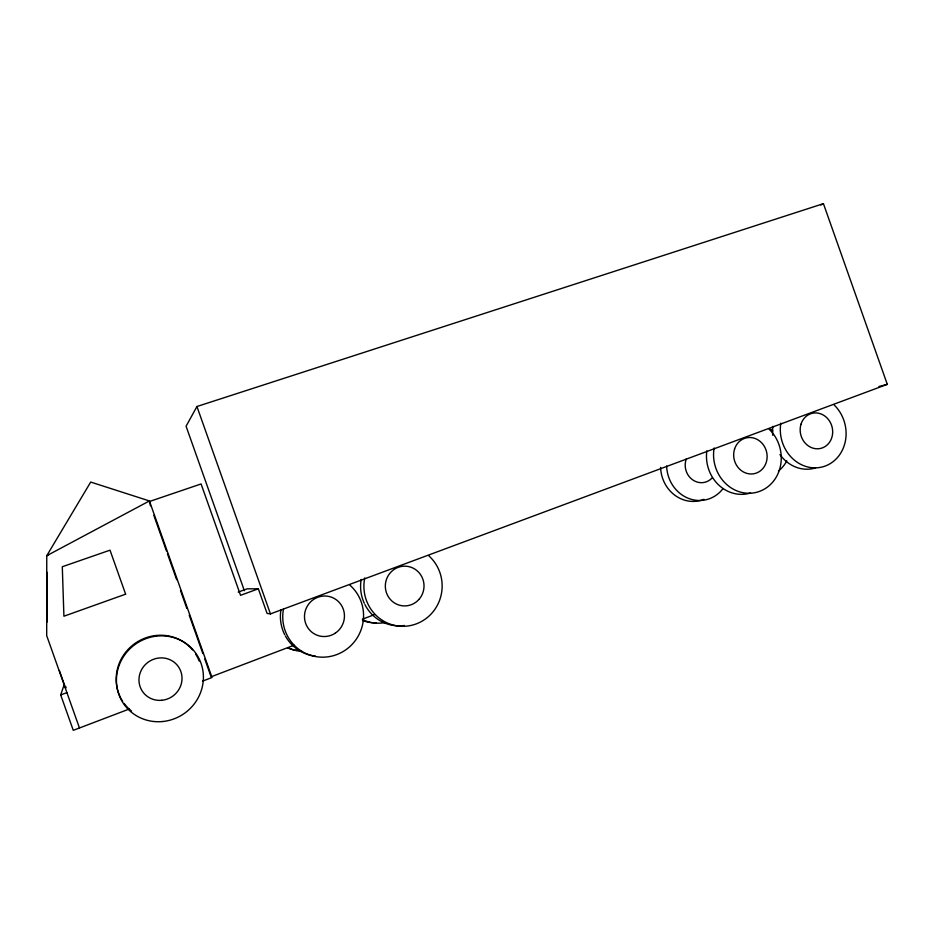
<?xml version="1.0" encoding="UTF-8"?>
<svg xmlns="http://www.w3.org/2000/svg" width="934" height="934" viewBox="0 0 934 934"><rect width="100%" height="100%" fill="white"/><g stroke="black" fill="none" stroke-linecap="round" stroke-linejoin="round"><path stroke-width="1.4" d="M46.934 622.219L46.969 572.215M66.034 686.945L65.637 688.23L59.356 670.495M129.511 708.929L73.272 730.341L60.698 694.931L63.967 685.276M238.193 592.109L247.136 588.84L258.344 588.805L267.077 613.428L270.44 613.895L887.3 384.341L823.426 203.659L196.934 406.512L186.076 426.243L244.369 590.697M150.444 505.773L149.417 500.951L90.703 482.061L46.758 555.707L46.7 635.634L79.46 727.983M48.837 554.598L46.758 555.707L149.417 500.951L212.018 677.512L202.55 681.12M820.858 205.013L823.426 203.659M294.187 645.172L211.084 676.8L204.78 659.019M362.31 619.254L374.569 614.584M60.698 694.931L66.921 692.619M258.344 588.805L240.552 595.308L201.079 483.952L148.985 501.663M878.929 386.513L887.3 384.341M196.934 406.512L270.44 613.895M153.841 515.346L166.45 550.92M167.419 553.664L176.643 579.652M180.519 590.603L186.823 608.384M189.252 615.226L202.841 653.543M769.114 429.185A37.08 33.647 76 0 1 776.691 476.328A37.08 33.647 76 0 1 735.63 490.35A37.08 33.647 76 0 1 714.125 447.958M750.516 493A36.66 33.32 76 0 1 706.84 450.865M712.117 477.939A16.94 15.528 76.2 0 1 692.316 479.609A16.94 15.528 76.2 0 1 686.35 458.827M722.928 488.727A34.266 31.429 76.2 0 1 688.241 498.289A34.266 31.429 76.2 0 1 666.654 466.054M703.932 499.328A33.904 31.149 76.2 0 1 660.607 467.362M301.869 651.395A37.71 37.033 -61.4 0 1 287.765 647.612M296.86 650.414A37.278 36.613 -60.7 0 1 287.952 648.033M349.993 585.233A41.073 40.279 -66.4 0 1 336.077 654.839A41.073 40.279 -66.4 0 1 283.492 608.968M315.412 656.1A40.571 39.788 -65.7 0 1 285.442 636.077M284.765 634.805A40.571 39.788 -65.7 0 1 280.912 609.984M770.795 429.185A16.695 15.096 75.4 0 1 772.803 430.983M786.767 460.906A33.776 30.553 75.4 0 1 778.442 470.993M384.831 622.558A36.916 36.099 -83.2 0 1 363.221 619.907M376.46 622.78A36.496 35.702 -82.7 0 1 362.579 620.561M834.155 404.959A36.508 32.632 75.2 0 1 841.744 451.344A36.508 32.632 75.2 0 1 801.909 464.922A36.508 32.632 75.2 0 1 780.824 423.149M815.545 467.934A36.099 32.328 75.2 0 1 779.972 454.589M772.757 435.314A36.099 32.328 75.2 0 1 772.908 426.289M428.858 555.87A40.185 39.123 -86.1 0 1 436.365 607.042A40.185 39.123 -86.1 0 1 388.486 623.492A40.185 39.123 -86.1 0 1 364.762 577.901M404.422 625.488A39.695 38.668 -85.7 0 1 364.902 604.543M364.283 603.259A39.695 38.668 -85.7 0 1 361.166 579.454M195.626 654.057A43.466 41.832 -35.3 0 1 199.187 661.038M131.531 711.078A43.466 41.832 -35.3 0 1 124.164 703.489M122.646 701.294A43.466 41.832 -35.3 0 1 121.28 699.029M120.661 697.861A43.466 41.832 -35.3 0 1 135.944 642.779A43.466 41.832 -35.3 0 1 192.544 649.877M125.623 594.176L63.909 616.218L62.298 566.74L110.014 550.173L125.623 594.176M734.579 448.997A18.341 16.637 76 0 0 753.575 473.795A18.341 16.637 76 0 0 763.043 444.432A18.341 16.637 76 0 0 734.579 448.997M335.306 633.135A20.326 19.918 -66.7 0 0 333.59 598.11A20.326 19.918 -66.7 0 0 304.507 617.572A20.326 19.918 -66.7 0 0 335.306 633.135M801.022 424.153A18.061 16.123 75.2 0 0 819.597 448.624A18.061 16.123 75.2 0 0 828.656 419.81A18.061 16.123 75.2 0 0 801.022 424.153M418.946 599.418A19.883 19.345 -86.3 0 0 408.87 566.623A19.883 19.345 -86.3 0 0 386.221 592.086A19.883 19.345 -86.3 0 0 418.946 599.418M161.827 700.29A21.797 20.968 -35.6 0 0 178.441 666.759A21.797 20.968 -35.6 0 0 141.232 670.355A21.797 20.968 -35.6 0 0 161.827 700.29M162.551 721.538A44.05 42.38 -35.5 0 0 196.198 653.812A44.05 42.38 -35.5 0 0 121.011 661.015A44.05 42.38 -35.5 0 0 162.551 721.538"/></g></svg>
